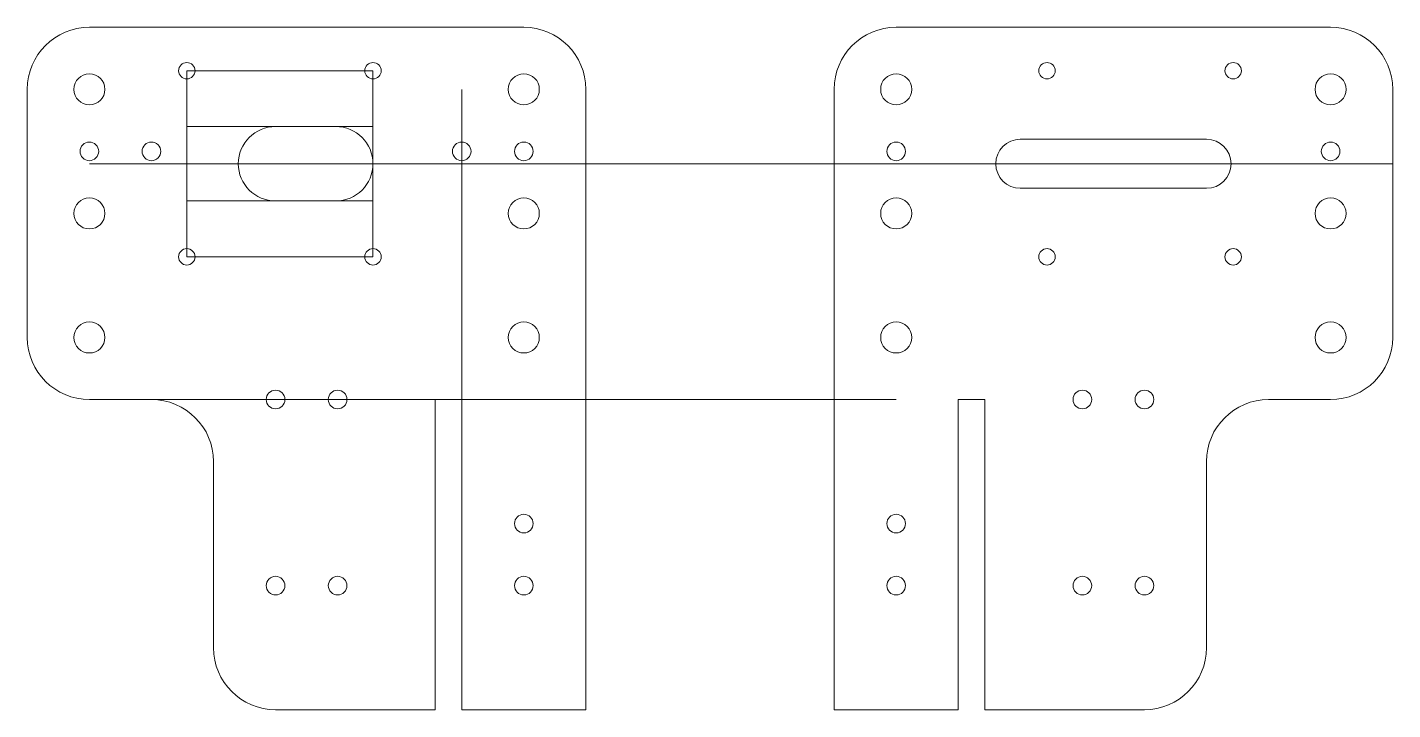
# Model space of a CAD drawing. Header units: millimetres. Extents: x -70 to 150, y -50 to 60.
import ezdxf

# ---------------------------------------------------------------- set-up
doc = ezdxf.new("R2010")
doc.units = ezdxf.units.MM
for name, color, linetype, lineweight, true_color in [('skel', 1, 'Continuous', 0, 0xff0000), ('sup1', 178, 'Continuous', 0, 0x000000), ('sup2', 178, 'Continuous', 0, 0x000000)]:
    doc.layers.add(name, color=color, linetype=linetype, lineweight=lineweight, true_color=true_color)

msp = doc.modelspace()

# ---------------------------------------------------------------- linework, layer by layer
at = {"layer": 'skel'}
for p, q in [((-44.3, 53), (-44.3, 23)), ((-44.3, 53), (-14.3, 53)), ((-14.3, 53), (-14.3, 23)), ((0, 50), (0, -50)), ((-44.3, 44), (-14.3, 44)), ((-60, 38), (150, 38)), ((-44.3, 32), (-14.3, 32)), ((-44.3, 23), (-14.3, 23)), ((-60, 0), (70, 0)), ((-4.3, 0), (-4.3, -50))]:
    msp.add_line(p, q, dxfattribs=at)
at = {"layer": 'sup1'}
for p, q in [((10, 60), (-60, 60)), ((-70, 50), (-70, 10)), ((20, -50), (20, 50)), ((-20.3, 44), (-30, 44)), ((-30, 32), (-20.3, 32)), ((-60, 0), (-50, 0)), ((-4.3, -50), (-4.3, 0)), ((-4.3, 0), (0, 0)), ((0, 0), (0, -50)), ((-40, -10), (-40, -40)), ((-30, -50), (-4.3, -50)), ((0, -50), (20, -50))]:
    msp.add_line(p, q, dxfattribs=at)
for centre, radius in [((-44.3, 53), 1.32), ((-14.3, 53), 1.32), ((-60, 50), 2.5), ((10, 50), 2.5), ((-60, 40), 1.5), ((-50, 40), 1.5), ((0, 40), 1.5), ((10, 40), 1.5), ((-60, 30), 2.5), ((10, 30), 2.5), ((-44.3, 23), 1.32), ((-14.3, 23), 1.32), ((-60, 10), 2.5), ((10, 10), 2.5), ((-30, 0), 1.5), ((-20, 0), 1.5), ((10, -20), 1.5), ((-30, -30), 1.5), ((-20, -30), 1.5), ((10, -30), 1.5)]:
    msp.add_circle(centre, radius, dxfattribs=at)
for centre, radius, start, end in [((-60, 50), 10, 90, 180), ((10, 50), 10, 0, 90), ((-30, 38), 6, 90, 270), ((-20.3, 38), 6, 270, 90), ((-60, 10), 10, 180, 270), ((-50, -10), 10, 0, 90), ((-30, -40), 10, 180, 270)]:
    msp.add_arc(centre, radius, start, end, dxfattribs=at)
at = {"layer": 'sup2'}
for p, q in [((70, 60), (140, 60)), ((60, -50), (60, 50)), ((150, 50), (150, 10)), ((90, 41.95), (120, 41.95)), ((120, 34.05), (90, 34.05)), ((140, 0), (130, 0)), ((84.3, 0), (80, 0)), ((80, 0), (80, -50)), ((84.3, -50), (84.3, 0)), ((120, -10), (120, -40)), ((80, -50), (60, -50)), ((110, -50), (84.3, -50))]:
    msp.add_line(p, q, dxfattribs=at)
for centre, radius in [((94.3, 53), 1.32), ((124.3, 53), 1.32), ((70, 50), 2.5), ((140, 50), 2.5), ((70, 40), 1.5), ((140, 40), 1.5), ((70, 30), 2.5), ((140, 30), 2.5), ((94.3, 23), 1.32), ((124.3, 23), 1.32), ((70, 10), 2.5), ((140, 10), 2.5), ((100, 0), 1.5), ((110, 0), 1.5), ((70, -20), 1.5), ((70, -30), 1.5), ((100, -30), 1.5), ((110, -30), 1.5)]:
    msp.add_circle(centre, radius, dxfattribs=at)
for centre, radius, start, end in [((70, 50), 10, 90, 180), ((140, 50), 10, 0, 90), ((90, 38), 3.95, 90, 270), ((120, 38), 3.95, 270, 90), ((140, 10), 10, 270, 0), ((130, -10), 10, 90, 180), ((110, -40), 10, 270, 0)]:
    msp.add_arc(centre, radius, start, end, dxfattribs=at)

doc.saveas('drawing.dxf')
